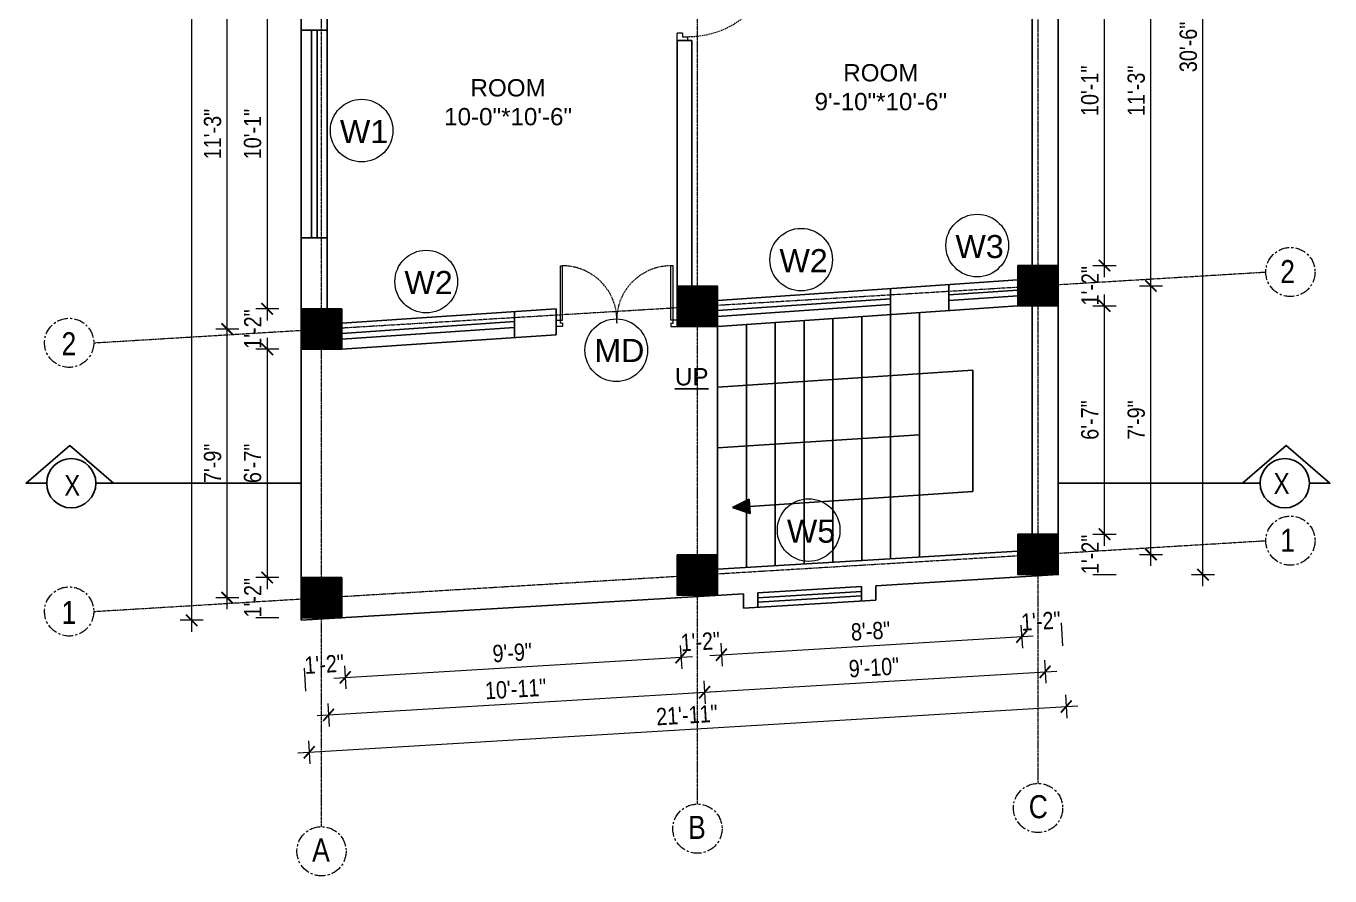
# Model space of a CAD drawing. Header units: inches. Extents: x -10117506 to -5032697, y -6529230 to -3253155.
# Drawn here: x -5059649.9 to -5059197.6, y -3254024.5 to -3253729.7 of the extents above; entities that cross this region are included whole.
import ezdxf

# ---------------------------------------------------------------- set-up
doc = ezdxf.new("R2010")
doc.units = ezdxf.units.IN
doc.header["$LTSCALE"] = 2
doc.header["$MEASUREMENT"] = 0
doc.header["$PDMODE"] = 34
doc.linetypes.add('CENTER', pattern=[2, 1.25, -0.25, 0.25, -0.25])
doc.linetypes.add('HIDDEN', pattern=[0.375, 0.25, -0.125])
doc.layers.get('0').update_dxf_attribs({"linetype": 'CONTINUOUS'})
doc.layers.get('DEFPOINTS').update_dxf_attribs({"color": 141, "linetype": 'CONTINUOUS'})
doc.layers.add('A-Hatch', color=7, linetype='CONTINUOUS')
for name, color, linetype, lineweight in [('Annotate-Lite.w', 177, 'CONTINUOUS', 9), ('Annotations-Bold.w', 177, 'CONTINUOUS', 13), ('DIM 1-100', 4, 'CONTINUOUS', 13), ('Door-Window.w', 4, 'CONTINUOUS', 15), ('TEXT', 181, 'CONTINUOUS', 25)]:
    doc.layers.add(name, color=color, linetype=linetype, lineweight=lineweight)
doc.styles.add('ARAIL', font='ARIALN.TTF')
doc.styles.add('arial.', font='arial.ttf')
doc.styles.add('gaurav', font='arial.ttf')
doc.styles.get("Standard").update_dxf_attribs({"font": 'ARIALN.TTF'})
doc.dimstyles.new('1 by 96', dxfattribs={"dimtxt": 6, "dimasz": 4, "dimexe": 4, "dimexo": 4, "dimgap": 2, "dimtad": 1, "dimdec": 0, "dimzin": 0, "dimdsep": 46, "dimlunit": 4, "dimtxsty": 'Standard', "dimblk": 'ARCHTICK', "dimcen": 0, "dimdle": 4, "dimadec": 0, "dimazin": 0, "dimtfac": 1, "dimtdec": 0, "dimtix": 1, "dimtofl": 0, "dimtmove": 1, "dimatfit": 3, "dimldrblk": 'ARCHTICK', "dimfxl": 4, "dimfxlon": 1, "dimtolj": 1, "dimtzin": 0, "dimlwd": -1, "dimlwe": -1, "dimarcsym": 0})

# ---------------------------------------------------------------- blocks, each defined once
blk = doc.blocks.new('FDFDRE')
at = {"ltscale": 3}
for p, q in [((165701.11, -58637.82), (165701.1, -58641.5)), ((165704.78, -58637.83), (165701.11, -58637.82)), ((165704.78, -58639.66), (165703.55, -58639.66)), ((165703.55, -58639.66), (165703.55, -58641.5)), ((165704.78, -58639.66), (165704.78, -58637.83)), ((165766.98, -58637.83), (165770.65, -58637.82)), ((165766.98, -58639.66), (165766.98, -58637.83)), ((165766.98, -58639.66), (165768.2, -58639.66)), ((165768.2, -58639.66), (165768.2, -58641.5)), ((165770.65, -58637.82), (165770.65, -58641.5)), ((165701.1, -58641.5), (165703.55, -58641.5)), ((165703.55, -58641.5), (165703.53, -58672.63)), ((165703.55, -58641.5), (165704.78, -58641.5)), ((165704.78, -58641.5), (165704.76, -58672.65)), ((165766.98, -58641.5), (165767, -58672.65)), ((165768.2, -58641.5), (165766.98, -58641.5)), ((165770.65, -58641.5), (165768.2, -58641.5)), ((165768.2, -58641.5), (165768.22, -58672.63)), ((165703.53, -58672.63), (165704.76, -58672.65)), ((165768.22, -58672.63), (165767, -58672.65))]:
    blk.add_line(p, q, dxfattribs=at)
at = {"layer": 'Door-Window.w', "color": 9, "linetype": 'HIDDEN', "lineweight": 18}
for centre, start, end in [((165704.78, -58641.5), 269.96183, 3.38353), ((165766.98, -58641.5), 176.61647, 270.03817)]:
    blk.add_arc(centre, 31.16, start, end, dxfattribs=at)
blk = doc.blocks.new('3-0')
at = {"ltscale": 3}
for p, q in [((11063.05, 10097.68), (11065.97, 10099.9)), ((11063.05, 10097.68), (11064.53, 10095.73)), ((11065.25, 10097.81), (11066.71, 10098.92)), ((11065.99, 10096.84), (11065.25, 10097.81)), ((11065.97, 10099.9), (11066.71, 10098.92)), ((11065.99, 10096.84), (11064.53, 10095.73)), ((11085.5, 10074.13), (11110.32, 10092.96)), ((11111.05, 10091.97), (11110.32, 10092.96)), ((11086.24, 10073.15), (11111.05, 10091.97)), ((11084.04, 10073.02), (11082.57, 10071.91)), ((11082.57, 10071.91), (11084.79, 10068.98)), ((11084.04, 10073.02), (11084.78, 10072.04)), ((11084.78, 10072.04), (11086.24, 10073.15)), ((11084.79, 10068.98), (11087.72, 10071.2)), ((11086.24, 10073.15), (11085.5, 10074.13)), ((11087.72, 10071.2), (11086.24, 10073.15))]:
    blk.add_line(p, q, dxfattribs=at)
at = {"layer": 'Door-Window.w', "color": 9, "linetype": 'HIDDEN', "lineweight": 18}
blk.add_arc((11085.5, 10074.13), 31.16, 37.1906, 127.1465, dxfattribs=at)
blk = doc.blocks.new('_ArchTick')
at = {"color": 0, "linetype": 'ByBlock', "const_width": 0.15}
blk.add_lwpolyline([(-0.5, -0.5), (0.5, 0.5)], dxfattribs=at)
blk = doc.blocks.new('*D1640')
at = {"layer": 'DEFPOINTS', "color": 0, "ltscale": 0.5, "transparency": 16777216}
for p in [(-5059554.4, -3253706.58), (-5059566.23, -3253827.83), (-5059554.4, -3253827.83)]:
    blk.add_point(p, dxfattribs=at)
at = {"layer": 'DIM 1-100', "color": 0, "ltscale": 0.5, "transparency": 16777216}
for p, q in [((-5059566.23, -3253702.58), (-5059566.23, -3253831.83)), ((-5059562.23, -3253706.58), (-5059570.23, -3253706.58)), ((-5059562.23, -3253827.83), (-5059570.23, -3253827.83))]:
    blk.add_line(p, q, dxfattribs=at)
at = {"layer": 'DIM 1-100', "color": 0, "ltscale": 0.5, "transparency": 16777216, "xscale": 4, "yscale": 4, "zscale": 4}
for p, rotation in [((-5059566.23, -3253706.58), 90), ((-5059566.23, -3253827.83), 270)]:
    blk.add_blockref('_ArchTick', p, dxfattribs=dict(at, rotation=rotation))
at = {"layer": 'DIM 1-100', "color": 0, "ltscale": 0.5, "transparency": 16777216, "insert": (-5059571.29, -3253767.2), "char_height": 6, "attachment_point": 5, "rotation": 90}
blk.add_mtext('\\A1;10\'-1"', dxfattribs=at)
blk = doc.blocks.new('*D1641')
at = {"layer": 'DEFPOINTS', "color": 0, "ltscale": 0.5, "transparency": 16777216}
for p in [(-5059554.4, -3253827.83), (-5059566.23, -3253841.83), (-5059554.4, -3253841.83)]:
    blk.add_point(p, dxfattribs=at)
at = {"layer": 'DIM 1-100', "color": 0, "ltscale": 0.5, "transparency": 16777216}
for p, q in [((-5059562.23, -3253827.83), (-5059570.23, -3253827.83)), ((-5059562.23, -3253841.83), (-5059570.23, -3253841.83))]:
    blk.add_line(p, q, dxfattribs=at)
at = {"layer": 'DIM 1-100', "color": 0, "ltscale": 0.5, "transparency": 16777216, "insert": (-5059571.24, -3253834.83), "char_height": 6, "attachment_point": 5, "rotation": 90}
blk.add_mtext('\\A1;1\'-2"', dxfattribs=at)
blk = doc.blocks.new('*D1642')
at = {"layer": 'DEFPOINTS', "color": 0, "ltscale": 0.5, "transparency": 16777216}
for p in [(-5059554.4, -3253841.83), (-5059566.23, -3253921), (-5059554.4, -3253921)]:
    blk.add_point(p, dxfattribs=at)
at = {"layer": 'DIM 1-100', "color": 0, "ltscale": 0.5, "transparency": 16777216}
for p, q in [((-5059566.23, -3253837.83), (-5059566.23, -3253925)), ((-5059562.23, -3253841.83), (-5059570.23, -3253841.83)), ((-5059562.23, -3253921), (-5059570.23, -3253921))]:
    blk.add_line(p, q, dxfattribs=at)
at = {"layer": 'DIM 1-100', "color": 0, "ltscale": 0.5, "transparency": 16777216, "xscale": 4, "yscale": 4, "zscale": 4}
for p, rotation in [((-5059566.23, -3253841.83), 90), ((-5059566.23, -3253921), 270)]:
    blk.add_blockref('_ArchTick', p, dxfattribs=dict(at, rotation=rotation))
at = {"layer": 'DIM 1-100', "color": 0, "ltscale": 0.5, "transparency": 16777216, "insert": (-5059571.29, -3253881.41), "char_height": 6, "attachment_point": 5, "rotation": 90}
blk.add_mtext('\\A1;6\'-7"', dxfattribs=at)
blk = doc.blocks.new('*D1643')
at = {"layer": 'DEFPOINTS', "color": 0, "ltscale": 0.5, "transparency": 16777216}
for p in [(-5059554.4, -3253921), (-5059566.23, -3253935), (-5059554.4, -3253935)]:
    blk.add_point(p, dxfattribs=at)
at = {"layer": 'DIM 1-100', "color": 0, "ltscale": 0.5, "transparency": 16777216}
for p, q in [((-5059562.23, -3253921), (-5059570.23, -3253921)), ((-5059562.23, -3253935), (-5059570.23, -3253935))]:
    blk.add_line(p, q, dxfattribs=at)
at = {"layer": 'DIM 1-100', "color": 0, "ltscale": 0.5, "transparency": 16777216, "insert": (-5059571.24, -3253928), "char_height": 6, "attachment_point": 5, "rotation": 90}
blk.add_mtext('\\A1;1\'-2"', dxfattribs=at)
blk = doc.blocks.new('*D1644')
at = {"layer": 'DEFPOINTS', "color": 0, "ltscale": 0.5, "transparency": 16777216}
for p in [(-5059580.1, -3253834.83), (-5059547.4, -3253834.83), (-5059547.4, -3253928)]:
    blk.add_point(p, dxfattribs=at)
at = {"layer": 'DIM 1-100', "color": 0, "ltscale": 0.5, "transparency": 16777216}
for p, q in [((-5059576.1, -3253834.83), (-5059584.1, -3253834.83)), ((-5059580.1, -3253932), (-5059580.1, -3253830.83)), ((-5059576.1, -3253928), (-5059584.1, -3253928))]:
    blk.add_line(p, q, dxfattribs=at)
at = {"layer": 'DIM 1-100', "color": 0, "ltscale": 0.5, "transparency": 16777216, "xscale": 4, "yscale": 4, "zscale": 4}
for p, rotation in [((-5059580.1, -3253834.83), 90), ((-5059580.1, -3253928), 270)]:
    blk.add_blockref('_ArchTick', p, dxfattribs=dict(at, rotation=rotation))
at = {"layer": 'DIM 1-100', "color": 0, "ltscale": 0.5, "transparency": 16777216, "insert": (-5059585.16, -3253881.41), "char_height": 6, "attachment_point": 5, "rotation": 90}
blk.add_mtext('\\A1;7\'-9"', dxfattribs=at)
blk = doc.blocks.new('*D1645')
at = {"layer": 'DEFPOINTS', "color": 0, "ltscale": 0.5, "transparency": 16777216}
for p in [(-5059580.1, -3253699.58), (-5059547.4, -3253699.58), (-5059547.4, -3253834.83)]:
    blk.add_point(p, dxfattribs=at)
at = {"layer": 'DIM 1-100', "color": 0, "ltscale": 0.5, "transparency": 16777216}
for p, q in [((-5059576.1, -3253699.58), (-5059584.1, -3253699.58)), ((-5059580.1, -3253838.83), (-5059580.1, -3253695.58)), ((-5059576.1, -3253834.83), (-5059584.1, -3253834.83))]:
    blk.add_line(p, q, dxfattribs=at)
at = {"layer": 'DIM 1-100', "color": 0, "ltscale": 0.5, "transparency": 16777216, "xscale": 4, "yscale": 4, "zscale": 4}
for p, rotation in [((-5059580.1, -3253699.58), 90), ((-5059580.1, -3253834.83), 270)]:
    blk.add_blockref('_ArchTick', p, dxfattribs=dict(at, rotation=rotation))
at = {"layer": 'DIM 1-100', "color": 0, "ltscale": 0.5, "transparency": 16777216, "insert": (-5059585.16, -3253767.2), "char_height": 6, "attachment_point": 5, "rotation": 90}
blk.add_mtext('\\A1;11\'-3"', dxfattribs=at)
blk = doc.blocks.new('*D1647')
at = {"layer": 'DEFPOINTS', "color": 0, "ltscale": 0.5, "transparency": 16777216}
for p in [(-5059554.4, -3253501.79), (-5059592.44, -3253935.84), (-5059554.4, -3253935.84)]:
    blk.add_point(p, dxfattribs=at)
at = {"layer": 'DIM 1-100', "color": 0, "ltscale": 0.5, "transparency": 16777216}
for p, q in [((-5059592.44, -3253497.79), (-5059592.44, -3253939.84)), ((-5059588.44, -3253501.79), (-5059596.44, -3253501.79)), ((-5059588.44, -3253935.84), (-5059596.44, -3253935.84))]:
    blk.add_line(p, q, dxfattribs=at)
at = {"layer": 'DIM 1-100', "color": 0, "ltscale": 0.5, "transparency": 16777216, "xscale": 4, "yscale": 4, "zscale": 4}
for p, rotation in [((-5059592.44, -3253501.79), 90), ((-5059592.44, -3253935.84), 270)]:
    blk.add_blockref('_ArchTick', p, dxfattribs=dict(at, rotation=rotation))
at = {"layer": 'DIM 1-100', "color": 0, "ltscale": 0.5, "transparency": 16777216, "insert": (-5059597.51, -3253718.81), "char_height": 6, "attachment_point": 5, "rotation": 90}
blk.add_mtext('\\A1;36\'-2"', dxfattribs=at)
blk = doc.blocks.new('*D1648')
at = {"layer": 'DEFPOINTS', "color": 0, "ltscale": 0.5, "transparency": 16777216}
for p in [(-5059554.4, -3253935.84), (-5059540.4, -3253935), (-5059539.16, -3253955.63)]:
    blk.add_point(p, dxfattribs=at)
at = {"layer": 'DIM 1-100', "color": 0, "ltscale": 0.5, "transparency": 16777216}
for p, q in [((-5059553.4, -3253952.48), (-5059552.92, -3253960.46)), ((-5059539.4, -3253951.64), (-5059538.92, -3253959.62))]:
    blk.add_line(p, q, dxfattribs=at)
at = {"layer": 'DIM 1-100', "color": 0, "ltscale": 0.5, "transparency": 16777216, "insert": (-5059546.46, -3253951.05), "char_height": 6, "attachment_point": 5, "rotation": 3.4431}
blk.add_mtext('\\A1;1\'-2"', dxfattribs=at)
blk = doc.blocks.new('*D1649')
at = {"layer": 'DEFPOINTS', "color": 0, "ltscale": 0.5, "transparency": 16777216}
for p in [(-5059423.98, -3253927.15), (-5059540.4, -3253935), (-5059422.69, -3253948.62)]:
    blk.add_point(p, dxfattribs=at)
at = {"layer": 'DIM 1-100', "color": 0, "ltscale": 0.5, "transparency": 16777216}
for p, q in [((-5059422.93, -3253944.63), (-5059422.45, -3253952.61)), ((-5059543.15, -3253955.87), (-5059418.69, -3253948.38)), ((-5059539.4, -3253951.64), (-5059538.92, -3253959.62))]:
    blk.add_line(p, q, dxfattribs=at)
at = {"layer": 'DIM 1-100', "color": 0, "ltscale": 0.5, "transparency": 16777216, "xscale": 4, "yscale": 4, "zscale": 4}
for p, rotation in [((-5059422.69, -3253948.62), 3.443148901693073), ((-5059539.16, -3253955.63), 183.4431489016931)]:
    blk.add_blockref('_ArchTick', p, dxfattribs=dict(at, rotation=rotation))
at = {"layer": 'DIM 1-100', "color": 0, "ltscale": 0.5, "transparency": 16777216, "insert": (-5059481.23, -3253947.07), "char_height": 6, "attachment_point": 5, "rotation": 3.4431}
blk.add_mtext('\\A1;9\'-9"', dxfattribs=at)
blk = doc.blocks.new('*D1650')
at = {"layer": 'DEFPOINTS', "color": 0, "ltscale": 0.5, "transparency": 16777216}
for p in [(-5059423.98, -3253927.15), (-5059409.92, -3253927.15), (-5059408.68, -3253947.78)]:
    blk.add_point(p, dxfattribs=at)
at = {"layer": 'DIM 1-100', "color": 0, "ltscale": 0.5, "transparency": 16777216}
for p, q in [((-5059408.92, -3253943.79), (-5059408.44, -3253951.77)), ((-5059422.93, -3253944.63), (-5059422.45, -3253952.61))]:
    blk.add_line(p, q, dxfattribs=at)
at = {"layer": 'DIM 1-100', "color": 0, "ltscale": 0.5, "transparency": 16777216, "insert": (-5059415.98, -3253943.2), "char_height": 6, "attachment_point": 5, "rotation": 3.4431}
blk.add_mtext('\\A1;1\'-2"', dxfattribs=at)
blk = doc.blocks.new('*D1651')
at = {"layer": 'DEFPOINTS', "color": 0, "ltscale": 0.5, "transparency": 16777216}
for p in [(-5059305.82, -3253919.98), (-5059409.92, -3253927.15), (-5059304.52, -3253941.51)]:
    blk.add_point(p, dxfattribs=at)
at = {"layer": 'DIM 1-100', "color": 0, "ltscale": 0.5, "transparency": 16777216}
for p, q in [((-5059304.76, -3253937.52), (-5059304.28, -3253945.5)), ((-5059412.67, -3253948.02), (-5059300.53, -3253941.27)), ((-5059408.92, -3253943.79), (-5059408.44, -3253951.77))]:
    blk.add_line(p, q, dxfattribs=at)
at = {"layer": 'DIM 1-100', "color": 0, "ltscale": 0.5, "transparency": 16777216, "xscale": 4, "yscale": 4, "zscale": 4}
for p, rotation in [((-5059304.52, -3253941.51), 3.443148901693073), ((-5059408.68, -3253947.78), 183.4431489016931)]:
    blk.add_blockref('_ArchTick', p, dxfattribs=dict(at, rotation=rotation))
at = {"layer": 'DIM 1-100', "color": 0, "ltscale": 0.5, "transparency": 16777216, "insert": (-5059356.9, -3253939.59), "char_height": 6, "attachment_point": 5, "rotation": 3.4431}
blk.add_mtext('\\A1;8\'-8"', dxfattribs=at)
blk = doc.blocks.new('*D1652')
at = {"layer": 'DEFPOINTS', "color": 0, "ltscale": 0.5, "transparency": 16777216}
for p in [(-5059305.82, -3253919.98), (-5059291.82, -3253919.98), (-5059290.57, -3253940.67)]:
    blk.add_point(p, dxfattribs=at)
at = {"layer": 'DIM 1-100', "color": 0, "ltscale": 0.5, "transparency": 16777216}
for p, q in [((-5059304.76, -3253937.52), (-5059304.28, -3253945.5)), ((-5059290.81, -3253936.68), (-5059290.33, -3253944.66))]:
    blk.add_line(p, q, dxfattribs=at)
at = {"layer": 'DIM 1-100', "color": 0, "ltscale": 0.5, "transparency": 16777216, "insert": (-5059297.85, -3253936.09), "char_height": 6, "attachment_point": 5, "rotation": 3.4431}
blk.add_mtext('\\A1;1\'-2"', dxfattribs=at)
blk = doc.blocks.new('*D1653')
at = {"layer": 'DEFPOINTS', "color": 0, "ltscale": 0.5, "transparency": 16777216}
for p in [(-5059416.98, -3253920.15), (-5059547.4, -3253928), (-5059414.53, -3253960.8)]:
    blk.add_point(p, dxfattribs=at)
at = {"layer": 'DIM 1-100', "color": 0, "ltscale": 0.5, "transparency": 16777216}
for p, q in [((-5059414.77, -3253956.81), (-5059414.29, -3253964.79)), ((-5059548.95, -3253968.89), (-5059410.54, -3253960.56)), ((-5059545.2, -3253964.66), (-5059544.72, -3253972.64))]:
    blk.add_line(p, q, dxfattribs=at)
at = {"layer": 'DIM 1-100', "color": 0, "ltscale": 0.5, "transparency": 16777216, "xscale": 4, "yscale": 4, "zscale": 4}
for p, rotation in [((-5059414.53, -3253960.8), 3.443148900418714), ((-5059544.96, -3253968.65), 183.4431489004187)]:
    blk.add_blockref('_ArchTick', p, dxfattribs=dict(at, rotation=rotation))
at = {"layer": 'DIM 1-100', "color": 0, "ltscale": 0.5, "transparency": 16777216, "insert": (-5059480.05, -3253959.67), "char_height": 6, "attachment_point": 5, "rotation": 3.4431}
blk.add_mtext('\\A1;10\'-11"', dxfattribs=at)
blk = doc.blocks.new('*D1654')
at = {"layer": 'DEFPOINTS', "color": 0, "ltscale": 0.5, "transparency": 16777216}
for p in [(-5059298.82, -3253912.98), (-5059416.98, -3253920.15), (-5059296.37, -3253953.69)]:
    blk.add_point(p, dxfattribs=at)
at = {"layer": 'DIM 1-100', "color": 0, "ltscale": 0.5, "transparency": 16777216}
for p, q in [((-5059296.61, -3253949.7), (-5059296.13, -3253957.68)), ((-5059418.52, -3253961.04), (-5059292.37, -3253953.45)), ((-5059414.77, -3253956.81), (-5059414.29, -3253964.79))]:
    blk.add_line(p, q, dxfattribs=at)
at = {"layer": 'DIM 1-100', "color": 0, "ltscale": 0.5, "transparency": 16777216, "xscale": 4, "yscale": 4, "zscale": 4}
for p, rotation in [((-5059296.37, -3253953.69), 3.443148900414033), ((-5059414.53, -3253960.8), 183.443148900414)]:
    blk.add_blockref('_ArchTick', p, dxfattribs=dict(at, rotation=rotation))
at = {"layer": 'DIM 1-100', "color": 0, "ltscale": 0.5, "transparency": 16777216, "insert": (-5059355.75, -3253952.19), "char_height": 6, "attachment_point": 5, "rotation": 3.4431}
blk.add_mtext('\\A1;9\'-10"', dxfattribs=at)
blk = doc.blocks.new('*D1655')
at = {"layer": 'DEFPOINTS', "color": 0, "ltscale": 0.5, "transparency": 16777216}
for p in [(-5059291.82, -3253919.98), (-5059554.4, -3253935.84), (-5059289.05, -3253965.74)]:
    blk.add_point(p, dxfattribs=at)
at = {"layer": 'DIM 1-100', "color": 0, "ltscale": 0.5, "transparency": 16777216}
for p, q in [((-5059289.29, -3253961.74), (-5059288.81, -3253969.73)), ((-5059555.63, -3253981.84), (-5059285.06, -3253965.49)), ((-5059551.88, -3253977.61), (-5059551.4, -3253985.59))]:
    blk.add_line(p, q, dxfattribs=at)
at = {"layer": 'DIM 1-100', "color": 0, "ltscale": 0.5, "transparency": 16777216, "xscale": 4, "yscale": 4, "zscale": 4}
for p, rotation in [((-5059289.05, -3253965.74), 3.457134467224378), ((-5059551.64, -3253981.6), 183.4571344672244)]:
    blk.add_blockref('_ArchTick', p, dxfattribs=dict(at, rotation=rotation))
at = {"layer": 'DIM 1-100', "color": 0, "ltscale": 0.5, "transparency": 16777216, "insert": (-5059420.65, -3253968.66), "char_height": 6, "attachment_point": 5, "rotation": 3.4571}
blk.add_mtext('\\A1;21\'-11"', dxfattribs=at)
blk = doc.blocks.new('*D1656')
at = {"layer": 'DEFPOINTS', "color": 0, "ltscale": 0.5, "transparency": 16777216}
for p in [(-5059291.82, -3253905.98), (-5059275.77, -3253905.98), (-5059291.82, -3253919.98)]:
    blk.add_point(p, dxfattribs=at)
at = {"layer": 'DIM 1-100', "color": 0, "ltscale": 0.5, "transparency": 16777216}
for p, q in [((-5059279.77, -3253905.98), (-5059271.77, -3253905.98)), ((-5059279.77, -3253919.98), (-5059271.77, -3253919.98))]:
    blk.add_line(p, q, dxfattribs=at)
at = {"layer": 'DIM 1-100', "color": 0, "ltscale": 0.5, "transparency": 16777216, "insert": (-5059280.78, -3253912.98), "char_height": 6, "attachment_point": 5, "rotation": 90}
blk.add_mtext('\\A1;1\'-2"', dxfattribs=at)
blk = doc.blocks.new('*D1657')
at = {"layer": 'DEFPOINTS', "color": 0, "ltscale": 0.5, "transparency": 16777216}
for p in [(-5059291.82, -3253826.81), (-5059275.77, -3253826.81), (-5059291.82, -3253905.98)]:
    blk.add_point(p, dxfattribs=at)
at = {"layer": 'DIM 1-100', "color": 0, "ltscale": 0.5, "transparency": 16777216}
for p, q in [((-5059275.77, -3253909.98), (-5059275.77, -3253822.81)), ((-5059279.77, -3253826.81), (-5059271.77, -3253826.81)), ((-5059279.77, -3253905.98), (-5059271.77, -3253905.98))]:
    blk.add_line(p, q, dxfattribs=at)
at = {"layer": 'DIM 1-100', "color": 0, "ltscale": 0.5, "transparency": 16777216, "xscale": 4, "yscale": 4, "zscale": 4}
for p, rotation in [((-5059275.77, -3253826.81), 90), ((-5059275.77, -3253905.98), 270)]:
    blk.add_blockref('_ArchTick', p, dxfattribs=dict(at, rotation=rotation))
at = {"layer": 'DIM 1-100', "color": 0, "ltscale": 0.5, "transparency": 16777216, "insert": (-5059280.83, -3253866.39), "char_height": 6, "attachment_point": 5, "rotation": 90}
blk.add_mtext('\\A1;6\'-7"', dxfattribs=at)
blk = doc.blocks.new('*D1658')
at = {"layer": 'DEFPOINTS', "color": 0, "ltscale": 0.5, "transparency": 16777216}
for p in [(-5059291.82, -3253812.81), (-5059275.77, -3253812.81), (-5059291.82, -3253826.81)]:
    blk.add_point(p, dxfattribs=at)
at = {"layer": 'DIM 1-100', "color": 0, "ltscale": 0.5, "transparency": 16777216}
for p, q in [((-5059279.77, -3253812.81), (-5059271.77, -3253812.81)), ((-5059279.77, -3253826.81), (-5059271.77, -3253826.81))]:
    blk.add_line(p, q, dxfattribs=at)
at = {"layer": 'DIM 1-100', "color": 0, "ltscale": 0.5, "transparency": 16777216, "insert": (-5059280.78, -3253819.81), "char_height": 6, "attachment_point": 5, "rotation": 90}
blk.add_mtext('\\A1;1\'-2"', dxfattribs=at)
blk = doc.blocks.new('*D1659')
at = {"layer": 'DEFPOINTS', "color": 0, "ltscale": 0.5, "transparency": 16777216}
for p in [(-5059291.83, -3253691.56), (-5059275.77, -3253691.56), (-5059291.82, -3253812.81)]:
    blk.add_point(p, dxfattribs=at)
at = {"layer": 'DIM 1-100', "color": 0, "ltscale": 0.5, "transparency": 16777216}
for p, q in [((-5059275.77, -3253816.81), (-5059275.77, -3253687.56)), ((-5059279.77, -3253691.56), (-5059271.77, -3253691.56)), ((-5059279.77, -3253812.81), (-5059271.77, -3253812.81))]:
    blk.add_line(p, q, dxfattribs=at)
at = {"layer": 'DIM 1-100', "color": 0, "ltscale": 0.5, "transparency": 16777216, "xscale": 4, "yscale": 4, "zscale": 4}
for p, rotation in [((-5059275.77, -3253691.56), 90), ((-5059275.77, -3253812.81), 270)]:
    blk.add_blockref('_ArchTick', p, dxfattribs=dict(at, rotation=rotation))
at = {"layer": 'DIM 1-100', "color": 0, "ltscale": 0.5, "transparency": 16777216, "insert": (-5059280.83, -3253752.19), "char_height": 6, "attachment_point": 5, "rotation": 90}
blk.add_mtext('\\A1;10\'-1"', dxfattribs=at)
blk = doc.blocks.new('*D1665')
at = {"layer": 'DEFPOINTS', "color": 0, "ltscale": 0.5, "transparency": 16777216}
for p in [(-5059298.82, -3253819.81), (-5059259.69, -3253819.81), (-5059298.82, -3253912.98)]:
    blk.add_point(p, dxfattribs=at)
at = {"layer": 'DIM 1-100', "color": 0, "ltscale": 0.5, "transparency": 16777216}
for p, q in [((-5059259.69, -3253916.98), (-5059259.69, -3253815.81)), ((-5059263.69, -3253819.81), (-5059255.69, -3253819.81)), ((-5059263.69, -3253912.98), (-5059255.69, -3253912.98))]:
    blk.add_line(p, q, dxfattribs=at)
at = {"layer": 'DIM 1-100', "color": 0, "ltscale": 0.5, "transparency": 16777216, "xscale": 4, "yscale": 4, "zscale": 4}
for p, rotation in [((-5059259.69, -3253819.81), 90), ((-5059259.69, -3253912.98), 270)]:
    blk.add_blockref('_ArchTick', p, dxfattribs=dict(at, rotation=rotation))
at = {"layer": 'DIM 1-100', "color": 0, "ltscale": 0.5, "transparency": 16777216, "insert": (-5059264.75, -3253866.39), "char_height": 6, "attachment_point": 5, "rotation": 90}
blk.add_mtext('\\A1;7\'-9"', dxfattribs=at)
blk = doc.blocks.new('*D1666')
at = {"layer": 'DEFPOINTS', "color": 0, "ltscale": 0.5, "transparency": 16777216}
for p in [(-5059298.83, -3253684.56), (-5059259.69, -3253684.56), (-5059298.82, -3253819.81)]:
    blk.add_point(p, dxfattribs=at)
at = {"layer": 'DIM 1-100', "color": 0, "ltscale": 0.5, "transparency": 16777216}
for p, q in [((-5059259.69, -3253823.81), (-5059259.69, -3253680.56)), ((-5059263.69, -3253684.56), (-5059255.69, -3253684.56)), ((-5059263.69, -3253819.81), (-5059255.69, -3253819.81))]:
    blk.add_line(p, q, dxfattribs=at)
at = {"layer": 'DIM 1-100', "color": 0, "ltscale": 0.5, "transparency": 16777216, "xscale": 4, "yscale": 4, "zscale": 4}
for p, rotation in [((-5059259.69, -3253684.56), 90), ((-5059259.69, -3253819.81), 270)]:
    blk.add_blockref('_ArchTick', p, dxfattribs=dict(at, rotation=rotation))
at = {"layer": 'DIM 1-100', "color": 0, "ltscale": 0.5, "transparency": 16777216, "insert": (-5059264.75, -3253752.19), "char_height": 6, "attachment_point": 5, "rotation": 90}
blk.add_mtext('\\A1;11\'-3"', dxfattribs=at)
blk = doc.blocks.new('*D1669')
at = {"layer": 'DEFPOINTS', "color": 0, "ltscale": 0.5, "transparency": 16777216}
for p in [(-5059291.82, -3253553.98), (-5059241.62, -3253553.98), (-5059291.82, -3253919.98)]:
    blk.add_point(p, dxfattribs=at)
at = {"layer": 'DIM 1-100', "color": 0, "ltscale": 0.5, "transparency": 16777216}
for p, q in [((-5059241.62, -3253923.98), (-5059241.62, -3253549.98)), ((-5059245.62, -3253553.98), (-5059237.62, -3253553.98)), ((-5059245.62, -3253919.98), (-5059237.62, -3253919.98))]:
    blk.add_line(p, q, dxfattribs=at)
at = {"layer": 'DIM 1-100', "color": 0, "ltscale": 0.5, "transparency": 16777216, "xscale": 4, "yscale": 4, "zscale": 4}
for p, rotation in [((-5059241.62, -3253553.98), 90), ((-5059241.62, -3253919.98), 270)]:
    blk.add_blockref('_ArchTick', p, dxfattribs=dict(at, rotation=rotation))
at = {"layer": 'DIM 1-100', "color": 0, "ltscale": 0.5, "transparency": 16777216, "insert": (-5059246.68, -3253736.98), "char_height": 6, "attachment_point": 5, "rotation": 90}
blk.add_mtext('\\A1;30\'-6"', dxfattribs=at)

msp = doc.modelspace()

# ---------------------------------------------------------------- hatches: boundary and pattern name
at = {"layer": 'A-Hatch', "ltscale": 0.5}
h = msp.add_hatch(dxfattribs=at)
h.set_pattern_fill('ANSI31', color=256)
h.set_pattern_definition([(45, (31997.89709, 4572.88838), (-0.0883883476483, 0.0883883476483), [])])
h.paths.add_polyline_path([(-5059291.82, -3253812.81), (-5059305.82, -3253812.81), (-5059305.82, -3253826.81), (-5059291.82, -3253826.81)])
h = msp.add_hatch(dxfattribs=at)
h.set_pattern_fill('ANSI31', color=256)
h.set_pattern_definition([(45, (31879.73575, 4565.76386), (-0.0883883476483, 0.0883883476483), [])])
h.paths.add_polyline_path([(-5059409.98, -3253819.93), (-5059423.98, -3253819.93), (-5059423.98, -3253833.93), (-5059409.98, -3253833.93)])
h = msp.add_hatch(dxfattribs=at)
h.set_pattern_fill('ANSI31', color=256)
h.set_pattern_definition([(45, (31749.31162, 4557.87091), (-0.0883883476483, 0.0883883476483), [])])
h.paths.add_polyline_path([(-5059540.4, -3253827.83), (-5059554.4, -3253827.83), (-5059554.4, -3253841.83), (-5059540.4, -3253841.83)])
h = msp.add_hatch(dxfattribs=at)
h.set_pattern_fill('ANSI31', color=256, angle=3.8047)
h.set_pattern_definition([(48.8046545382, (-195595.25647, 335530.18236), (-0.0940585520474, 0.0823285417504), [])])
h.paths.add_polyline_path([(-5059404.8, -3253896.73), (-5059398.73, -3253898.84), (-5059399.06, -3253893.84)])
h = msp.add_hatch(dxfattribs=at)
h.set_pattern_fill('ANSI31', color=256)
h.set_pattern_definition([(45, (31997.89709, 4479.71883), (-0.0883883476483, 0.0883883476483), [])])
h.paths.add_polyline_path([(-5059291.82, -3253905.98), (-5059305.82, -3253905.98), (-5059305.82, -3253919.98), (-5059291.82, -3253919.98)])
h = msp.add_hatch(dxfattribs=at)
h.set_pattern_fill('ANSI31', color=256)
h.set_pattern_definition([(45, (31879.73575, 4472.54855), (-0.0883883476483, 0.0883883476483), [])])
h.paths.add_polyline_path([(-5059409.98, -3253913.15), (-5059423.98, -3253913.15), (-5059423.98, -3253927.15), (-5059409.98, -3253927.15)])
h = msp.add_hatch(dxfattribs=at)
h.set_pattern_fill('ANSI31', color=256)
h.set_pattern_definition([(45, (31749.31162, 4464.70136), (-0.0883883476483, 0.0883883476483), [])])
h.paths.add_polyline_path([(-5059540.4, -3253921), (-5059554.4, -3253921), (-5059554.4, -3253935), (-5059540.4, -3253935)])

# ---------------------------------------------------------------- linework, layer by layer
at = {"ltscale": 0.5}
for p, q in [((-5059554.4, -3253501.79), (-5059554.4, -3253935.84)), ((-5059291.82, -3253919.98), (-5059291.82, -3253553.98)), ((-5059300.82, -3253812.81), (-5059300.82, -3253691.56)), ((-5059545.4, -3253706.58), (-5059545.4, -3253827.83)), ((-5059545.4, -3253731.2), (-5059554.4, -3253731.2)), ((-5059550.9, -3253803.2), (-5059550.9, -3253731.2)), ((-5059548.9, -3253803.2), (-5059548.9, -3253731.2)), ((-5059423.98, -3253734.7), (-5059423.98, -3253819.95)), ((-5059423.98, -3253734.7), (-5059418.98, -3253734.7)), ((-5059418.98, -3253734.7), (-5059418.98, -3253819.95)), ((-5059545.4, -3253803.2), (-5059554.4, -3253803.2)), ((-5059409.98, -3253824.93), (-5059305.82, -3253817.79)), ((-5059349.98, -3253820.81), (-5059349.98, -3253829.84)), ((-5059329.88, -3253822.95), (-5059305.88, -3253821.3)), ((-5059329.82, -3253819.43), (-5059329.82, -3253828.45)), ((-5059305.82, -3253817.79), (-5059305.82, -3253826.81)), ((-5059349.98, -3253824.32), (-5059409.98, -3253828.43)), ((-5059409.98, -3253824.93), (-5059409.98, -3253833.95)), ((-5059329.75, -3253824.94), (-5059305.75, -3253823.3)), ((-5059540.4, -3253832.81), (-5059465.98, -3253827.77)), ((-5059480.4, -3253837.77), (-5059480.4, -3253828.74)), ((-5059465.98, -3253827.77), (-5059465.98, -3253836.79)), ((-5059349.98, -3253826.33), (-5059409.98, -3253830.44)), ((-5059409.98, -3253833.95), (-5059305.82, -3253826.81)), ((-5059359.98, -3253830.52), (-5059359.98, -3253872.8)), ((-5059349.98, -3253829.84), (-5059349.98, -3253872.16)), ((-5059339.98, -3253829.15), (-5059339.98, -3253871.51)), ((-5059300.82, -3253905.98), (-5059300.82, -3253826.81)), ((-5059480.4, -3253832.25), (-5059540.4, -3253836.31)), ((-5059540.4, -3253841.83), (-5059540.4, -3253832.81)), ((-5059480.4, -3253834.26), (-5059540.4, -3253838.32)), ((-5059409.98, -3253833.95), (-5059409.98, -3253918.1)), ((-5059399.98, -3253833.26), (-5059399.98, -3253875.38)), ((-5059389.98, -3253832.58), (-5059389.98, -3253874.73)), ((-5059379.98, -3253831.89), (-5059379.98, -3253874.09)), ((-5059369.98, -3253831.21), (-5059369.98, -3253873.44)), ((-5059540.4, -3253841.83), (-5059465.98, -3253836.79)), ((-5059409.96, -3253854.98), (-5059321.4, -3253849.09)), ((-5059321.4, -3253849.09), (-5059321.4, -3253891.19)), ((-5059339.98, -3253871.51), (-5059409.98, -3253876.02)), ((-5059399.98, -3253875.38), (-5059399.98, -3253917.5)), ((-5059389.98, -3253874.73), (-5059389.98, -3253916.89)), ((-5059379.98, -3253874.09), (-5059379.98, -3253916.29)), ((-5059369.98, -3253873.44), (-5059369.98, -3253915.68)), ((-5059359.98, -3253872.8), (-5059359.98, -3253915.08)), ((-5059349.98, -3253872.16), (-5059349.98, -3253914.48)), ((-5059339.98, -3253871.51), (-5059339.98, -3253913.87)), ((-5059404.8, -3253896.73), (-5059399.06, -3253893.84)), ((-5059399.06, -3253893.84), (-5059398.73, -3253898.84)), ((-5059321.4, -3253891.19), (-5059398.89, -3253896.34)), ((-5059404.8, -3253896.73), (-5059398.73, -3253898.84)), ((-5059409.98, -3253918.1), (-5059305.82, -3253911.81)), ((-5059355.08, -3253923.84), (-5059291.82, -3253919.98)), ((-5059395.99, -3253926.31), (-5059360.08, -3253924.14)), ((-5059360.08, -3253924.14), (-5059360.08, -3253929.14)), ((-5059355.08, -3253923.84), (-5059355.08, -3253928.84)), ((-5059554.4, -3253935.84), (-5059400.99, -3253926.61)), ((-5059400.99, -3253926.61), (-5059400.99, -3253931.61)), ((-5059400.99, -3253931.61), (-5059355.08, -3253928.84)), ((-5059395.99, -3253928.06), (-5059360.08, -3253925.89)), ((-5059395.99, -3253926.31), (-5059395.99, -3253931.31)), ((-5059395.99, -3253929.56), (-5059360.08, -3253927.39))]:
    msp.add_line(p, q, dxfattribs=at)
for points in [[(-5059305.82, -3253812.81), (-5059291.82, -3253812.81), (-5059291.82, -3253826.81), (-5059305.82, -3253826.81)], [(-5059423.98, -3253819.95), (-5059409.98, -3253819.95), (-5059409.98, -3253833.95), (-5059423.98, -3253833.95)], [(-5059554.4, -3253827.83), (-5059540.4, -3253827.83), (-5059540.4, -3253841.83), (-5059554.4, -3253841.83)], [(-5059305.82, -3253905.98), (-5059291.82, -3253905.98), (-5059291.82, -3253919.98), (-5059305.82, -3253919.98)], [(-5059423.98, -3253913.15), (-5059409.98, -3253913.15), (-5059409.98, -3253927.15), (-5059423.98, -3253927.15)], [(-5059554.4, -3253921), (-5059540.4, -3253921), (-5059540.4, -3253935), (-5059554.4, -3253935)]]:
    msp.add_lwpolyline(points, close=True, dxfattribs=at)
at = {"layer": 'Annotate-Lite.w', "ltscale": 0.005}
for centre in [(-5059533.47, -3253765.98), (-5059319.94, -3253805.85), (-5059381, -3253810.75), (-5059511.08, -3253818.34), (-5059445.15, -3253842.15), (-5059378.4, -3253904.56)]:
    msp.add_circle(centre, 10.86, dxfattribs=at)
at = {"layer": 'Annotations-Bold.w', "linetype": 'CENTER', "ltscale": 0.3}
for p, q in [((-5059298.82, -3253992.4), (-5059298.82, -3253414.19)), ((-5059416.98, -3253999.57), (-5059416.98, -3253421.36)), ((-5059547.4, -3254007.42), (-5059547.4, -3253429.21)), ((-5059626.4, -3253839.6), (-5059219.82, -3253815.04)), ((-5059626.4, -3253932.77), (-5059219.82, -3253908.21))]:
    msp.add_line(p, q, dxfattribs=at)
at = {"layer": 'Annotations-Bold.w', "linetype": 'CENTER', "ltscale": 1.5}
for centre in [(-5059211.28, -3253815.04), (-5059634.94, -3253839.6), (-5059211.28, -3253908.21), (-5059634.94, -3253932.77), (-5059298.82, -3254000.94), (-5059416.98, -3254008.11), (-5059547.4, -3254015.95)]:
    msp.add_circle(centre, 8.53, dxfattribs=at)
at = {"layer": 'TEXT'}
for points in [[(-5059642.74, -3253888.3), (-5059649.88, -3253888.3), (-5059634.74, -3253875.21), (-5059619.6, -3253888.3)], [(-5059204.72, -3253888.3), (-5059197.58, -3253888.3), (-5059212.72, -3253875.21), (-5059227.86, -3253888.3)], [(-5059554.4, -3253888.3), (-5059625.67, -3253888.3)], [(-5059291.82, -3253888.3), (-5059221.79, -3253888.3)]]:
    msp.add_lwpolyline(points, dxfattribs=at)
for centre in [(-5059634.2, -3253888.3), (-5059213.25, -3253888.3)]:
    msp.add_circle(centre, 8.53, dxfattribs=at)

# ---------------------------------------------------------------- block references
at = {"layer": 'Door-Window.w', "linetype": 'ByBlock', "xscale": -0.9997910043702506, "yscale": 0.9997910037636757, "zscale": 0.9997910039624012, "rotation": 217.190595210246}
msp.add_blockref('3-0', (-5074337.73, -3252378.14), dxfattribs=at)
at = {"layer": 'Door-Window.w', "ltscale": 0.005, "xscale": 0.6039383709430695, "yscale": 0.6039383709430695, "zscale": 0.6039383709985556, "rotation": 180}
msp.add_blockref('FDFDRE', (-4959350.72, -3289247.56), dxfattribs=at)

# ---------------------------------------------------------------- texts
at = {"layer": 'Annotate-Lite.w', "ltscale": 0.005, "char_height": 8, "attachment_point": 1, "style": 'gaurav'}
for s, insert in [('W1', (-5059541.01, -3253762.33)), ('W3', (-5059327.48, -3253802.2)), ('W2', (-5059388.54, -3253807.1)), ('W2', (-5059518.63, -3253814.69)), ('MD', (-5059452.76, -3253838.25)), ('W5', (-5059385.95, -3253900.91))]:
    msp.add_mtext_dynamic_manual_height_columns(s, width=8, gutter_width=100, heights=[0], dxfattribs=dict(at, insert=insert))
at = {"layer": 'Annotations-Bold.w', "linetype": 'CENTER', "ltscale": 1.5, "char_height": 8, "attachment_point": 1, "style": 'ARAIL'}
for s, insert in [('2', (-5059214.82, -3253810.9)), ('2', (-5059637.58, -3253835.93)), ('1', (-5059214.82, -3253904.07)), ('1', (-5059637.58, -3253929.09)), ('C', (-5059302.05, -3253996.48)), ('B', (-5059420.21, -3254003.65)), ('A', (-5059550.64, -3254011.49))]:
    msp.add_mtext_dynamic_manual_height_columns(s, width=6.5393, gutter_width=100, heights=[0], dxfattribs=dict(at, insert=insert))
at = {"layer": 'TEXT', "lineweight": -2, "char_height": 6, "attachment_point": 5, "style": 'arial.'}
for s, insert in [('ROOM\\P9\'-10"*10\'-6"', (-5059353.37, -3253750.97)), ('ROOM\\P10-0"*10\'-6"', (-5059482.67, -3253756.19))]:
    msp.add_mtext_dynamic_manual_height_columns(s, width=45.7314, gutter_width=30, heights=[0], dxfattribs=dict(at, insert=insert))
at = {"layer": 'TEXT', "lineweight": -2, "insert": (-5059418.97, -3253851.4), "char_height": 6, "width": 127.5059, "attachment_point": 5, "style": 'arial.'}
msp.add_mtext('{\\LUP}', dxfattribs=at)
at = {"layer": 'TEXT', "char_height": 7.2, "style": 'ARAIL'}
for insert, attachment_point in [((-5059217.09, -3253884.8), 1), ((-5059631.12, -3253885.46), 3)]:
    msp.add_mtext_dynamic_manual_height_columns('X', width=125.4648, gutter_width=90, heights=[0], dxfattribs=dict(at, insert=insert, attachment_point=attachment_point))

# ---------------------------------------------------------------- dimensions: what is measured, and where the dimension line sits
at = {"layer": 'DIM 1-100', "ltscale": 0.5}
for base, p1, p2, angle, picture, middle in [((-5059592.44, -3253935.84), (-5059554.4, -3253501.79), (-5059554.4, -3253935.84), 90, '*D1647', (-5059597.51, -3253718.81)), ((-5059241.62, -3253553.98), (-5059291.82, -3253919.98), (-5059291.82, -3253553.98), 90, '*D1669', (-5059246.68, -3253736.98)), ((-5059259.69, -3253684.56), (-5059298.82, -3253819.81), (-5059298.83, -3253684.56), 90, '*D1666', (-5059264.75, -3253752.19)), ((-5059275.77, -3253691.56), (-5059291.82, -3253812.81), (-5059291.83, -3253691.56), 90, '*D1659', (-5059280.83, -3253752.19)), ((-5059580.1, -3253699.58), (-5059547.4, -3253834.83), (-5059547.4, -3253699.58), 90, '*D1645', (-5059585.16, -3253767.2)), ((-5059566.23, -3253827.83), (-5059554.4, -3253706.58), (-5059554.4, -3253827.83), 90, '*D1640', (-5059571.29, -3253767.2)), ((-5059275.77, -3253812.81), (-5059291.82, -3253826.81), (-5059291.82, -3253812.81), 90, '*D1658', (-5059280.78, -3253819.81)), ((-5059259.69, -3253819.81), (-5059298.82, -3253912.98), (-5059298.82, -3253819.81), 90, '*D1665', (-5059264.75, -3253866.39)), ((-5059566.23, -3253841.83), (-5059554.4, -3253827.83), (-5059554.4, -3253841.83), 90, '*D1641', (-5059571.24, -3253834.83)), ((-5059275.77, -3253826.81), (-5059291.82, -3253905.98), (-5059291.82, -3253826.81), 90, '*D1657', (-5059280.83, -3253866.39)), ((-5059580.1, -3253834.83), (-5059547.4, -3253928), (-5059547.4, -3253834.83), 90, '*D1644', (-5059585.16, -3253881.41)), ((-5059566.23, -3253921), (-5059554.4, -3253841.83), (-5059554.4, -3253921), 90, '*D1642', (-5059571.29, -3253881.41)), ((-5059275.77, -3253905.98), (-5059291.82, -3253919.98), (-5059291.82, -3253905.98), 90, '*D1656', (-5059280.78, -3253912.98)), ((-5059296.37, -3253953.69), (-5059416.98, -3253920.15), (-5059298.82, -3253912.98), 183.4431, '*D1654', (-5059355.75, -3253952.19)), ((-5059566.23, -3253935), (-5059554.4, -3253921), (-5059554.4, -3253935), 90, '*D1643', (-5059571.24, -3253928)), ((-5059304.52, -3253941.51), (-5059409.92, -3253927.15), (-5059305.82, -3253919.98), 183.4431, '*D1651', (-5059356.9, -3253939.59)), ((-5059290.57, -3253940.67), (-5059305.82, -3253919.98), (-5059291.82, -3253919.98), 183.4431, '*D1652', (-5059297.85, -3253936.09)), ((-5059422.69, -3253948.62), (-5059540.4, -3253935), (-5059423.98, -3253927.15), 183.4431, '*D1649', (-5059481.23, -3253947.07)), ((-5059408.68, -3253947.78), (-5059423.98, -3253927.15), (-5059409.92, -3253927.15), 183.4431, '*D1650', (-5059415.98, -3253943.2))]:
    dim = msp.add_linear_dim(base=base, p1=p1, p2=p2, angle=angle, dimstyle='1 by 96', dxfattribs=at)
    dim.commit()
    dim.dimension.update_dxf_attribs({"geometry": picture, "text_midpoint": middle})
for p1, p2, distance, picture, middle in [((-5059554.4, -3253935.84), (-5059291.82, -3253919.98), -45.84, '*D1655', (-5059420.65, -3253968.66)), ((-5059547.4, -3253928), (-5059416.98, -3253920.15), -40.73, '*D1653', (-5059480.05, -3253959.67)), ((-5059554.4, -3253935.84), (-5059540.4, -3253935), -20.67, '*D1648', (-5059546.46, -3253951.05))]:
    dim = msp.add_aligned_dim(p1=p1, p2=p2, distance=distance, dimstyle='1 by 96', dxfattribs=at)
    dim.commit()
    dim.dimension.update_dxf_attribs({"geometry": picture, "text_midpoint": middle})

doc.saveas('drawing.dxf')
